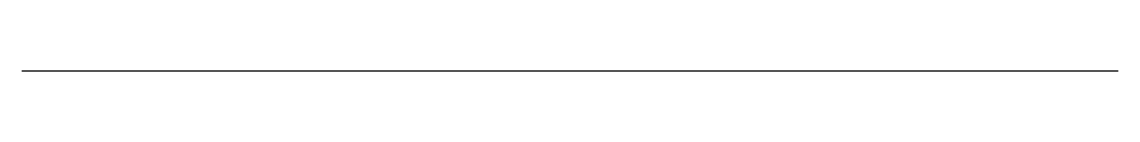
# Model space of a CAD drawing. Header units: millimetres. Extents: x -20 to 0, y 60 to 60.
import ezdxf

# ---------------------------------------------------------------- set-up
doc = ezdxf.new("R2010")
doc.units = ezdxf.units.MM
doc.layers.get('0').update_dxf_attribs({"linetype": 'CONTINUOUS'})

msp = doc.modelspace()

# ---------------------------------------------------------------- linework, layer by layer
msp.add_line((0, 60), (-20, 60))

doc.saveas('drawing.dxf')
